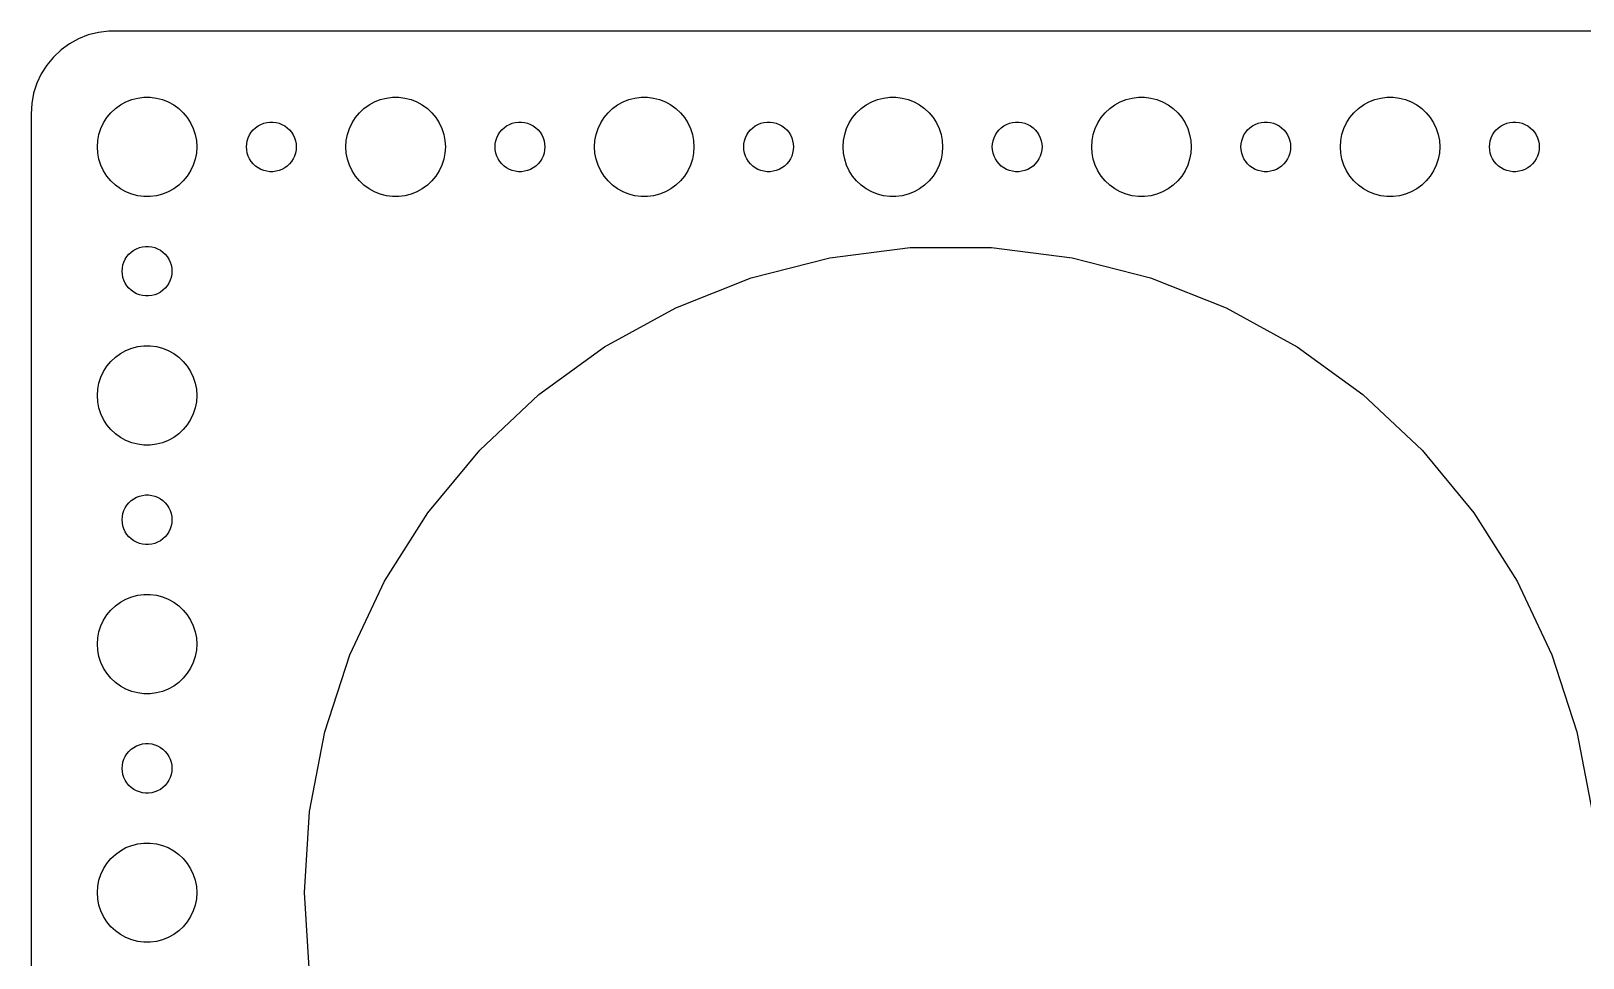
# Model space of a CAD drawing. Header units: metres. Extents: x -97 to 97, y -52 to 52.
# Drawn here: x -97 to -3.4, y -3.9 to 52 of the extents above; entities that cross this region are included whole.
import ezdxf

# ---------------------------------------------------------------- set-up
doc = ezdxf.new("R2010")
doc.units = ezdxf.units.M

msp = doc.modelspace()

# ---------------------------------------------------------------- linework, layer by layer
for p, q in [((-94.1289, 51.5241), (-94.6791, 51.2216)), ((-93.5451, 51.7553), (-94.1289, 51.5241)), ((-92.9369, 51.9114), (-93.5451, 51.7553)), ((-92.3139, 51.9901), (-92.9369, 51.9114)), ((92.3139, 51.9901), (-92.3139, 51.9901)), ((-95.1871, 50.8526), (-95.6448, 50.4227)), ((-94.6791, 51.2216), (-95.1871, 50.8526)), ((-96.0451, 49.9389), (-96.3815, 49.4088)), ((-95.6448, 50.4227), (-96.0451, 49.9389)), ((-96.6489, 48.8406), (-96.8429, 48.2434)), ((-96.3815, 49.4088), (-96.6489, 48.8406)), ((-96.8429, 48.2434), (-96.9606, 47.6267)), ((-91.2773, 47.7145), (-90.927, 47.8532)), ((-90.927, 47.8532), (-90.5621, 47.9469)), ((-90.5621, 47.9469), (-90.1884, 47.9941)), ((-90.1884, 47.9941), (-89.8116, 47.9941)), ((-89.8116, 47.9941), (-89.4379, 47.9469)), ((-89.4379, 47.9469), (-89.073, 47.8532)), ((-89.073, 47.8532), (-88.7227, 47.7145)), ((-76.2773, 47.7145), (-75.927, 47.8532)), ((-75.927, 47.8532), (-75.5621, 47.9469)), ((-75.5621, 47.9469), (-75.1884, 47.9941)), ((-75.1884, 47.9941), (-74.8116, 47.9941)), ((-74.8116, 47.9941), (-74.4379, 47.9469)), ((-74.4379, 47.9469), (-74.073, 47.8532)), ((-74.073, 47.8532), (-73.7227, 47.7145)), ((-61.2773, 47.7145), (-60.927, 47.8532)), ((-60.927, 47.8532), (-60.5621, 47.9469)), ((-60.5621, 47.9469), (-60.1884, 47.9941)), ((-60.1884, 47.9941), (-59.8116, 47.9941)), ((-59.8116, 47.9941), (-59.4379, 47.9469)), ((-59.4379, 47.9469), (-59.0729, 47.8532)), ((-59.0729, 47.8532), (-58.7227, 47.7145)), ((-46.2773, 47.7145), (-45.927, 47.8532)), ((-45.927, 47.8532), (-45.5621, 47.9469)), ((-45.5621, 47.9469), (-45.1884, 47.9941)), ((-45.1884, 47.9941), (-44.8116, 47.9941)), ((-44.8116, 47.9941), (-44.4379, 47.9469)), ((-44.4379, 47.9469), (-44.0729, 47.8532)), ((-44.0729, 47.8532), (-43.7227, 47.7145)), ((-31.2773, 47.7145), (-30.927, 47.8532)), ((-30.927, 47.8532), (-30.5621, 47.9469)), ((-30.5621, 47.9469), (-30.1884, 47.9941)), ((-30.1884, 47.9941), (-29.8116, 47.9941)), ((-29.8116, 47.9941), (-29.4379, 47.9469)), ((-29.4379, 47.9469), (-29.0729, 47.8532)), ((-29.0729, 47.8532), (-28.7227, 47.7145)), ((-16.2773, 47.7145), (-15.927, 47.8532)), ((-15.927, 47.8532), (-15.5621, 47.9469)), ((-15.5621, 47.9469), (-15.1884, 47.9941)), ((-15.1884, 47.9941), (-14.8116, 47.9941)), ((-14.8116, 47.9941), (-14.4379, 47.9469)), ((-14.4379, 47.9469), (-14.0729, 47.8532)), ((-14.0729, 47.8532), (-13.7227, 47.7145)), ((-96.9606, 47.6267), (-97, 47)), ((-97, 47), (-97, -47)), ((-92.427, 46.7634), (-92.1869, 47.0536)), ((-92.1869, 47.0536), (-91.9123, 47.3115)), ((-91.9123, 47.3115), (-91.6075, 47.533)), ((-91.6075, 47.533), (-91.2773, 47.7145)), ((-88.7227, 47.7145), (-88.3925, 47.533)), ((-88.3925, 47.533), (-88.0877, 47.3115)), ((-88.0877, 47.3115), (-87.8131, 47.0536)), ((-87.8131, 47.0536), (-87.573, 46.7634)), ((-77.427, 46.7634), (-77.1869, 47.0536)), ((-77.1869, 47.0536), (-76.9123, 47.3115)), ((-76.9123, 47.3115), (-76.6075, 47.533)), ((-76.6075, 47.533), (-76.2773, 47.7145)), ((-73.7227, 47.7145), (-73.3925, 47.533)), ((-73.3925, 47.533), (-73.0877, 47.3115)), ((-73.0877, 47.3115), (-72.8131, 47.0536)), ((-72.8131, 47.0536), (-72.573, 46.7634)), ((-62.427, 46.7634), (-62.1869, 47.0536)), ((-62.1869, 47.0536), (-61.9123, 47.3115)), ((-61.9123, 47.3115), (-61.6075, 47.533)), ((-61.6075, 47.533), (-61.2773, 47.7145)), ((-58.7227, 47.7145), (-58.3925, 47.533)), ((-58.3925, 47.533), (-58.0877, 47.3115)), ((-58.0877, 47.3115), (-57.8131, 47.0536)), ((-57.8131, 47.0536), (-57.5729, 46.7634)), ((-47.427, 46.7634), (-47.1869, 47.0536)), ((-47.1869, 47.0536), (-46.9123, 47.3115)), ((-46.9123, 47.3115), (-46.6075, 47.533)), ((-46.6075, 47.533), (-46.2773, 47.7145)), ((-43.7227, 47.7145), (-43.3925, 47.533)), ((-43.3925, 47.533), (-43.0877, 47.3115)), ((-43.0877, 47.3115), (-42.8131, 47.0536)), ((-42.8131, 47.0536), (-42.5729, 46.7634)), ((-32.427, 46.7634), (-32.1869, 47.0536)), ((-32.1869, 47.0536), (-31.9123, 47.3115)), ((-31.9123, 47.3115), (-31.6075, 47.533)), ((-31.6075, 47.533), (-31.2773, 47.7145)), ((-28.7227, 47.7145), (-28.3925, 47.533)), ((-28.3925, 47.533), (-28.0877, 47.3115)), ((-28.0877, 47.3115), (-27.8131, 47.0536)), ((-27.8131, 47.0536), (-27.5729, 46.7634)), ((-17.427, 46.7634), (-17.1869, 47.0536)), ((-17.1869, 47.0536), (-16.9123, 47.3115)), ((-16.9123, 47.3115), (-16.6075, 47.533)), ((-16.6075, 47.533), (-16.2773, 47.7145)), ((-13.7227, 47.7145), (-13.3925, 47.533)), ((-13.3925, 47.533), (-13.0877, 47.3115)), ((-13.0877, 47.3115), (-12.8131, 47.0536)), ((-12.8131, 47.0536), (-12.5729, 46.7634)), ((-92.9057, 45.7461), (-92.7893, 46.1044)), ((-92.7893, 46.1044), (-92.6289, 46.4453)), ((-92.6289, 46.4453), (-92.427, 46.7634)), ((-87.573, 46.7634), (-87.3711, 46.4453)), ((-87.3711, 46.4453), (-87.2107, 46.1044)), ((-87.2107, 46.1044), (-87.0943, 45.7461)), ((-83.7135, 45.8817), (-83.5934, 46.0268)), ((-83.5934, 46.0268), (-83.4561, 46.1558)), ((-83.4561, 46.1558), (-83.3037, 46.2665)), ((-83.3037, 46.2665), (-83.1387, 46.3572)), ((-83.1387, 46.3572), (-82.9635, 46.4266)), ((-82.9635, 46.4266), (-82.7811, 46.4734)), ((-82.7811, 46.4734), (-82.5942, 46.497)), ((-82.5942, 46.497), (-82.4058, 46.497)), ((-82.4058, 46.497), (-82.2189, 46.4734)), ((-82.2189, 46.4734), (-82.0365, 46.4266)), ((-82.0365, 46.4266), (-81.8613, 46.3572)), ((-81.8613, 46.3572), (-81.6963, 46.2665)), ((-81.6963, 46.2665), (-81.5439, 46.1558)), ((-81.5439, 46.1558), (-81.4065, 46.0268)), ((-81.4065, 46.0268), (-81.2865, 45.8817)), ((-77.9057, 45.7461), (-77.7893, 46.1044)), ((-77.7893, 46.1044), (-77.6289, 46.4453)), ((-77.6289, 46.4453), (-77.427, 46.7634)), ((-72.573, 46.7634), (-72.3711, 46.4453)), ((-72.3711, 46.4453), (-72.2107, 46.1044)), ((-72.2107, 46.1044), (-72.0943, 45.7461)), ((-68.7135, 45.8817), (-68.5934, 46.0268)), ((-68.5934, 46.0268), (-68.4561, 46.1558)), ((-68.4561, 46.1558), (-68.3037, 46.2665)), ((-68.3037, 46.2665), (-68.1387, 46.3572)), ((-68.1387, 46.3572), (-67.9635, 46.4266)), ((-67.9635, 46.4266), (-67.7811, 46.4734)), ((-67.7811, 46.4734), (-67.5942, 46.497)), ((-67.5942, 46.497), (-67.4058, 46.497)), ((-67.4058, 46.497), (-67.2189, 46.4734)), ((-67.2189, 46.4734), (-67.0365, 46.4266)), ((-67.0365, 46.4266), (-66.8613, 46.3572)), ((-66.8613, 46.3572), (-66.6963, 46.2665)), ((-66.6963, 46.2665), (-66.5439, 46.1558)), ((-66.5439, 46.1558), (-66.4065, 46.0268)), ((-66.4065, 46.0268), (-66.2865, 45.8817)), ((-62.9057, 45.7461), (-62.7893, 46.1044)), ((-62.7893, 46.1044), (-62.6289, 46.4453)), ((-62.6289, 46.4453), (-62.427, 46.7634)), ((-57.5729, 46.7634), (-57.3711, 46.4453)), ((-57.3711, 46.4453), (-57.2107, 46.1044)), ((-57.2107, 46.1044), (-57.0942, 45.7461)), ((-53.7135, 45.8817), (-53.5934, 46.0268)), ((-53.5934, 46.0268), (-53.4561, 46.1558)), ((-53.4561, 46.1558), (-53.3037, 46.2665)), ((-53.3037, 46.2665), (-53.1387, 46.3572)), ((-53.1387, 46.3572), (-52.9635, 46.4266)), ((-52.9635, 46.4266), (-52.7811, 46.4734)), ((-52.7811, 46.4734), (-52.5942, 46.497)), ((-52.5942, 46.497), (-52.4058, 46.497)), ((-52.4058, 46.497), (-52.2189, 46.4734)), ((-52.2189, 46.4734), (-52.0365, 46.4266)), ((-52.0365, 46.4266), (-51.8613, 46.3572)), ((-51.8613, 46.3572), (-51.6963, 46.2665)), ((-51.6963, 46.2665), (-51.5439, 46.1558)), ((-51.5439, 46.1558), (-51.4065, 46.0268)), ((-51.4065, 46.0268), (-51.2865, 45.8817)), ((-47.9057, 45.7461), (-47.7893, 46.1044)), ((-47.7893, 46.1044), (-47.6289, 46.4453)), ((-47.6289, 46.4453), (-47.427, 46.7634)), ((-42.5729, 46.7634), (-42.3711, 46.4453)), ((-42.3711, 46.4453), (-42.2107, 46.1044)), ((-42.2107, 46.1044), (-42.0942, 45.7461)), ((-38.7135, 45.8817), (-38.5934, 46.0268)), ((-38.5934, 46.0268), (-38.4561, 46.1558)), ((-38.4561, 46.1558), (-38.3037, 46.2665)), ((-38.3037, 46.2665), (-38.1387, 46.3572)), ((-38.1387, 46.3572), (-37.9635, 46.4266)), ((-37.9635, 46.4266), (-37.7811, 46.4734)), ((-37.7811, 46.4734), (-37.5942, 46.497)), ((-37.5942, 46.497), (-37.4058, 46.497)), ((-37.4058, 46.497), (-37.2189, 46.4734)), ((-37.2189, 46.4734), (-37.0365, 46.4266)), ((-37.0365, 46.4266), (-36.8613, 46.3572)), ((-36.8613, 46.3572), (-36.6963, 46.2665)), ((-36.6963, 46.2665), (-36.5439, 46.1558)), ((-36.5439, 46.1558), (-36.4065, 46.0268)), ((-36.4065, 46.0268), (-36.2865, 45.8817)), ((-32.9057, 45.7461), (-32.7893, 46.1044)), ((-32.7893, 46.1044), (-32.6289, 46.4453)), ((-32.6289, 46.4453), (-32.427, 46.7634)), ((-27.5729, 46.7634), (-27.3711, 46.4453)), ((-27.3711, 46.4453), (-27.2107, 46.1044)), ((-27.2107, 46.1044), (-27.0942, 45.7461)), ((-23.7135, 45.8817), (-23.5934, 46.0268)), ((-23.5934, 46.0268), (-23.4561, 46.1558)), ((-23.4561, 46.1558), (-23.3037, 46.2665)), ((-23.3037, 46.2665), (-23.1387, 46.3572)), ((-23.1387, 46.3572), (-22.9635, 46.4266)), ((-22.9635, 46.4266), (-22.7811, 46.4734)), ((-22.7811, 46.4734), (-22.5942, 46.497)), ((-22.5942, 46.497), (-22.4058, 46.497)), ((-22.4058, 46.497), (-22.2189, 46.4734)), ((-22.2189, 46.4734), (-22.0365, 46.4266)), ((-22.0365, 46.4266), (-21.8613, 46.3572)), ((-21.8613, 46.3572), (-21.6963, 46.2665)), ((-21.6963, 46.2665), (-21.5439, 46.1558)), ((-21.5439, 46.1558), (-21.4065, 46.0268)), ((-21.4065, 46.0268), (-21.2865, 45.8817)), ((-17.9057, 45.7461), (-17.7893, 46.1044)), ((-17.7893, 46.1044), (-17.6289, 46.4453)), ((-17.6289, 46.4453), (-17.427, 46.7634)), ((-12.5729, 46.7634), (-12.3711, 46.4453)), ((-12.3711, 46.4453), (-12.2107, 46.1044)), ((-12.2107, 46.1044), (-12.0942, 45.7461)), ((-8.71352, 45.8817), (-8.59344, 46.0268)), ((-8.59344, 46.0268), (-8.45613, 46.1558)), ((-8.45613, 46.1558), (-8.30373, 46.2665)), ((-8.30373, 46.2665), (-8.13866, 46.3572)), ((-8.13866, 46.3572), (-7.96352, 46.4266)), ((-7.96352, 46.4266), (-7.78107, 46.4734)), ((-7.78107, 46.4734), (-7.59418, 46.497)), ((-7.59418, 46.497), (-7.40581, 46.497)), ((-7.40581, 46.497), (-7.21892, 46.4734)), ((-7.21892, 46.4734), (-7.03647, 46.4266)), ((-7.03647, 46.4266), (-6.86133, 46.3572)), ((-6.86133, 46.3572), (-6.69626, 46.2665)), ((-6.69626, 46.2665), (-6.54385, 46.1558)), ((-6.54385, 46.1558), (-6.40654, 46.0268)), ((-6.40654, 46.0268), (-6.28647, 45.8817)), ((-93, 45), (-92.9763, 45.376)), ((-92.9763, 44.624), (-93, 45)), ((-92.9763, 45.376), (-92.9057, 45.7461)), ((-87.0943, 45.7461), (-87.0237, 45.376)), ((-87.0237, 45.376), (-87, 45)), ((-87, 45), (-87.0237, 44.624)), ((-84, 45), (-83.9882, 45.188)), ((-83.9882, 44.812), (-84, 45)), ((-83.9882, 45.188), (-83.9529, 45.373)), ((-83.9529, 45.373), (-83.8947, 45.5522)), ((-83.8947, 45.5522), (-83.8145, 45.7226)), ((-83.8145, 45.7226), (-83.7135, 45.8817)), ((-81.2865, 45.8817), (-81.1855, 45.7226)), ((-81.1855, 45.7226), (-81.1053, 45.5522)), ((-81.1053, 45.5522), (-81.0471, 45.373)), ((-81.0471, 45.373), (-81.0118, 45.188)), ((-81.0118, 45.188), (-81, 45)), ((-81, 45), (-81.0118, 44.812)), ((-78, 45), (-77.9763, 45.376)), ((-77.9763, 44.624), (-78, 45)), ((-77.9763, 45.376), (-77.9057, 45.7461)), ((-72.0943, 45.7461), (-72.0237, 45.376)), ((-72.0237, 45.376), (-72, 45)), ((-72, 45), (-72.0237, 44.624)), ((-69, 45), (-68.9882, 45.188)), ((-68.9882, 44.812), (-69, 45)), ((-68.9882, 45.188), (-68.9529, 45.373)), ((-68.9529, 45.373), (-68.8947, 45.5522)), ((-68.8947, 45.5522), (-68.8145, 45.7226)), ((-68.8145, 45.7226), (-68.7135, 45.8817)), ((-66.2865, 45.8817), (-66.1855, 45.7226)), ((-66.1855, 45.7226), (-66.1053, 45.5522)), ((-66.1053, 45.5522), (-66.0471, 45.373)), ((-66.0471, 45.373), (-66.0118, 45.188)), ((-66.0118, 45.188), (-66, 45)), ((-66, 45), (-66.0118, 44.812)), ((-63, 45), (-62.9763, 45.376)), ((-62.9763, 44.624), (-63, 45)), ((-62.9763, 45.376), (-62.9057, 45.7461)), ((-57.0942, 45.7461), (-57.0237, 45.376)), ((-57.0237, 45.376), (-57, 45)), ((-57, 45), (-57.0237, 44.624)), ((-54, 45), (-53.9882, 45.188)), ((-53.9882, 44.812), (-54, 45)), ((-53.9882, 45.188), (-53.9529, 45.373)), ((-53.9529, 45.373), (-53.8947, 45.5522)), ((-53.8947, 45.5522), (-53.8145, 45.7226)), ((-53.8145, 45.7226), (-53.7135, 45.8817)), ((-51.2865, 45.8817), (-51.1855, 45.7226)), ((-51.1855, 45.7226), (-51.1053, 45.5522)), ((-51.1053, 45.5522), (-51.0471, 45.373)), ((-51.0471, 45.373), (-51.0118, 45.188)), ((-51.0118, 45.188), (-51, 45)), ((-51, 45), (-51.0118, 44.812)), ((-48, 45), (-47.9763, 45.376)), ((-47.9763, 44.624), (-48, 45)), ((-47.9763, 45.376), (-47.9057, 45.7461)), ((-42.0942, 45.7461), (-42.0237, 45.376)), ((-42.0237, 45.376), (-42, 45)), ((-42, 45), (-42.0237, 44.624)), ((-39, 45), (-38.9882, 45.188)), ((-38.9882, 44.812), (-39, 45)), ((-38.9882, 45.188), (-38.9529, 45.373)), ((-38.9529, 45.373), (-38.8947, 45.5522)), ((-38.8947, 45.5522), (-38.8145, 45.7226)), ((-38.8145, 45.7226), (-38.7135, 45.8817)), ((-36.2865, 45.8817), (-36.1855, 45.7226)), ((-36.1855, 45.7226), (-36.1053, 45.5522)), ((-36.1053, 45.5522), (-36.0471, 45.373)), ((-36.0471, 45.373), (-36.0118, 45.188)), ((-36.0118, 45.188), (-36, 45)), ((-36, 45), (-36.0118, 44.812)), ((-33, 45), (-32.9763, 45.376)), ((-32.9763, 44.624), (-33, 45)), ((-32.9763, 45.376), (-32.9057, 45.7461)), ((-27.0942, 45.7461), (-27.0237, 45.376)), ((-27.0237, 45.376), (-27, 45)), ((-27, 45), (-27.0237, 44.624)), ((-24, 45), (-23.9882, 45.188)), ((-23.9882, 44.812), (-24, 45)), ((-23.9882, 45.188), (-23.9529, 45.373)), ((-23.9529, 45.373), (-23.8947, 45.5522)), ((-23.8947, 45.5522), (-23.8145, 45.7226)), ((-23.8145, 45.7226), (-23.7135, 45.8817)), ((-21.2865, 45.8817), (-21.1855, 45.7226)), ((-21.1855, 45.7226), (-21.1053, 45.5522)), ((-21.1053, 45.5522), (-21.0471, 45.373)), ((-21.0471, 45.373), (-21.0118, 45.188)), ((-21.0118, 45.188), (-21, 45)), ((-21, 45), (-21.0118, 44.812)), ((-18, 45), (-17.9763, 45.376)), ((-17.9763, 44.624), (-18, 45)), ((-17.9763, 45.376), (-17.9057, 45.7461)), ((-12.0942, 45.7461), (-12.0237, 45.376)), ((-12.0237, 45.376), (-12, 45)), ((-12, 45), (-12.0237, 44.624)), ((-9, 45), (-8.98816, 45.188)), ((-8.98816, 44.812), (-9, 45)), ((-8.98816, 45.188), (-8.95287, 45.373)), ((-8.95287, 45.373), (-8.89465, 45.5522)), ((-8.89465, 45.5522), (-8.81445, 45.7226)), ((-8.81445, 45.7226), (-8.71352, 45.8817)), ((-6.28647, 45.8817), (-6.18553, 45.7226)), ((-6.18553, 45.7226), (-6.10533, 45.5522)), ((-6.10533, 45.5522), (-6.04712, 45.373)), ((-6.04712, 45.373), (-6.01183, 45.188)), ((-6.01183, 45.188), (-6, 45)), ((-6, 45), (-6.01183, 44.812)), ((-92.9057, 44.2539), (-92.9763, 44.624)), ((-92.7893, 43.8956), (-92.9057, 44.2539)), ((-87.0943, 44.2539), (-87.2107, 43.8956)), ((-87.0237, 44.624), (-87.0943, 44.2539)), ((-83.9529, 44.627), (-83.9882, 44.812)), ((-83.8947, 44.4478), (-83.9529, 44.627)), ((-83.8145, 44.2774), (-83.8947, 44.4478)), ((-83.7135, 44.1183), (-83.8145, 44.2774)), ((-83.5934, 43.9732), (-83.7135, 44.1183)), ((-81.2865, 44.1183), (-81.4065, 43.9732)), ((-81.1855, 44.2774), (-81.2865, 44.1183)), ((-81.1053, 44.4478), (-81.1855, 44.2774)), ((-81.0471, 44.627), (-81.1053, 44.4478)), ((-81.0118, 44.812), (-81.0471, 44.627)), ((-77.9057, 44.2539), (-77.9763, 44.624)), ((-77.7893, 43.8956), (-77.9057, 44.2539)), ((-72.0943, 44.2539), (-72.2107, 43.8956)), ((-72.0237, 44.624), (-72.0943, 44.2539)), ((-68.9529, 44.627), (-68.9882, 44.812)), ((-68.8947, 44.4478), (-68.9529, 44.627)), ((-68.8145, 44.2774), (-68.8947, 44.4478)), ((-68.7135, 44.1183), (-68.8145, 44.2774)), ((-68.5934, 43.9732), (-68.7135, 44.1183)), ((-66.2865, 44.1183), (-66.4065, 43.9732)), ((-66.1855, 44.2774), (-66.2865, 44.1183)), ((-66.1053, 44.4478), (-66.1855, 44.2774)), ((-66.0471, 44.627), (-66.1053, 44.4478)), ((-66.0118, 44.812), (-66.0471, 44.627)), ((-62.9057, 44.2539), (-62.9763, 44.624)), ((-62.7893, 43.8956), (-62.9057, 44.2539)), ((-57.0942, 44.2539), (-57.2107, 43.8956)), ((-57.0237, 44.624), (-57.0942, 44.2539)), ((-53.9529, 44.627), (-53.9882, 44.812)), ((-53.8947, 44.4478), (-53.9529, 44.627)), ((-53.8145, 44.2774), (-53.8947, 44.4478)), ((-53.7135, 44.1183), (-53.8145, 44.2774)), ((-53.5934, 43.9732), (-53.7135, 44.1183)), ((-51.2865, 44.1183), (-51.4065, 43.9732)), ((-51.1855, 44.2774), (-51.2865, 44.1183)), ((-51.1053, 44.4478), (-51.1855, 44.2774)), ((-51.0471, 44.627), (-51.1053, 44.4478)), ((-51.0118, 44.812), (-51.0471, 44.627)), ((-47.9057, 44.2539), (-47.9763, 44.624)), ((-47.7893, 43.8956), (-47.9057, 44.2539)), ((-42.0942, 44.2539), (-42.2107, 43.8956)), ((-42.0237, 44.624), (-42.0942, 44.2539)), ((-38.9529, 44.627), (-38.9882, 44.812)), ((-38.8947, 44.4478), (-38.9529, 44.627)), ((-38.8145, 44.2774), (-38.8947, 44.4478)), ((-38.7135, 44.1183), (-38.8145, 44.2774)), ((-38.5934, 43.9732), (-38.7135, 44.1183)), ((-36.2865, 44.1183), (-36.4065, 43.9732)), ((-36.1855, 44.2774), (-36.2865, 44.1183)), ((-36.1053, 44.4478), (-36.1855, 44.2774)), ((-36.0471, 44.627), (-36.1053, 44.4478)), ((-36.0118, 44.812), (-36.0471, 44.627)), ((-32.9057, 44.2539), (-32.9763, 44.624)), ((-32.7893, 43.8956), (-32.9057, 44.2539)), ((-27.0942, 44.2539), (-27.2107, 43.8956)), ((-27.0237, 44.624), (-27.0942, 44.2539)), ((-23.9529, 44.627), (-23.9882, 44.812)), ((-23.8947, 44.4478), (-23.9529, 44.627)), ((-23.8145, 44.2774), (-23.8947, 44.4478)), ((-23.7135, 44.1183), (-23.8145, 44.2774)), ((-23.5934, 43.9732), (-23.7135, 44.1183)), ((-21.2865, 44.1183), (-21.4065, 43.9732)), ((-21.1855, 44.2774), (-21.2865, 44.1183)), ((-21.1053, 44.4478), (-21.1855, 44.2774)), ((-21.0471, 44.627), (-21.1053, 44.4478)), ((-21.0118, 44.812), (-21.0471, 44.627)), ((-17.9057, 44.2539), (-17.9763, 44.624)), ((-17.7893, 43.8956), (-17.9057, 44.2539)), ((-12.0942, 44.2539), (-12.2107, 43.8956)), ((-12.0237, 44.624), (-12.0942, 44.2539)), ((-8.95287, 44.627), (-8.98816, 44.812)), ((-8.89465, 44.4478), (-8.95287, 44.627)), ((-8.81445, 44.2774), (-8.89465, 44.4478)), ((-8.71352, 44.1183), (-8.81445, 44.2774)), ((-8.59344, 43.9732), (-8.71352, 44.1183)), ((-6.28647, 44.1183), (-6.40654, 43.9732)), ((-6.18553, 44.2774), (-6.28647, 44.1183)), ((-6.10533, 44.4478), (-6.18553, 44.2774)), ((-6.04712, 44.627), (-6.10533, 44.4478)), ((-6.01183, 44.812), (-6.04712, 44.627)), ((-92.6289, 43.5547), (-92.7893, 43.8956)), ((-92.427, 43.2366), (-92.6289, 43.5547)), ((-92.1869, 42.9464), (-92.427, 43.2366)), ((-87.573, 43.2366), (-87.8131, 42.9464)), ((-87.3711, 43.5547), (-87.573, 43.2366)), ((-87.2107, 43.8956), (-87.3711, 43.5547)), ((-83.4561, 43.8442), (-83.5934, 43.9732)), ((-83.3037, 43.7335), (-83.4561, 43.8442)), ((-83.1387, 43.6428), (-83.3037, 43.7335)), ((-82.9635, 43.5734), (-83.1387, 43.6428)), ((-82.7811, 43.5266), (-82.9635, 43.5734)), ((-82.5942, 43.503), (-82.7811, 43.5266)), ((-82.4058, 43.503), (-82.5942, 43.503)), ((-82.2189, 43.5266), (-82.4058, 43.503)), ((-82.0365, 43.5734), (-82.2189, 43.5266)), ((-81.8613, 43.6428), (-82.0365, 43.5734)), ((-81.6963, 43.7335), (-81.8613, 43.6428)), ((-81.5439, 43.8442), (-81.6963, 43.7335)), ((-81.4065, 43.9732), (-81.5439, 43.8442)), ((-77.6289, 43.5547), (-77.7893, 43.8956)), ((-77.427, 43.2366), (-77.6289, 43.5547)), ((-77.1869, 42.9464), (-77.427, 43.2366)), ((-72.573, 43.2366), (-72.8131, 42.9464)), ((-72.3711, 43.5547), (-72.573, 43.2366)), ((-72.2107, 43.8956), (-72.3711, 43.5547)), ((-68.4561, 43.8442), (-68.5934, 43.9732)), ((-68.3037, 43.7335), (-68.4561, 43.8442)), ((-68.1387, 43.6428), (-68.3037, 43.7335)), ((-67.9635, 43.5734), (-68.1387, 43.6428)), ((-67.7811, 43.5266), (-67.9635, 43.5734)), ((-67.5942, 43.503), (-67.7811, 43.5266)), ((-67.4058, 43.503), (-67.5942, 43.503)), ((-67.2189, 43.5266), (-67.4058, 43.503)), ((-67.0365, 43.5734), (-67.2189, 43.5266)), ((-66.8613, 43.6428), (-67.0365, 43.5734)), ((-66.6963, 43.7335), (-66.8613, 43.6428)), ((-66.5439, 43.8442), (-66.6963, 43.7335)), ((-66.4065, 43.9732), (-66.5439, 43.8442)), ((-62.6289, 43.5547), (-62.7893, 43.8956)), ((-62.427, 43.2366), (-62.6289, 43.5547)), ((-62.1869, 42.9464), (-62.427, 43.2366)), ((-57.5729, 43.2366), (-57.8131, 42.9464)), ((-57.3711, 43.5547), (-57.5729, 43.2366)), ((-57.2107, 43.8956), (-57.3711, 43.5547)), ((-53.4561, 43.8442), (-53.5934, 43.9732)), ((-53.3037, 43.7335), (-53.4561, 43.8442)), ((-53.1387, 43.6428), (-53.3037, 43.7335)), ((-52.9635, 43.5734), (-53.1387, 43.6428)), ((-52.7811, 43.5266), (-52.9635, 43.5734)), ((-52.5942, 43.503), (-52.7811, 43.5266)), ((-52.4058, 43.503), (-52.5942, 43.503)), ((-52.2189, 43.5266), (-52.4058, 43.503)), ((-52.0365, 43.5734), (-52.2189, 43.5266)), ((-51.8613, 43.6428), (-52.0365, 43.5734)), ((-51.6963, 43.7335), (-51.8613, 43.6428)), ((-51.5439, 43.8442), (-51.6963, 43.7335)), ((-51.4065, 43.9732), (-51.5439, 43.8442)), ((-47.6289, 43.5547), (-47.7893, 43.8956)), ((-47.427, 43.2366), (-47.6289, 43.5547)), ((-47.1869, 42.9464), (-47.427, 43.2366)), ((-42.5729, 43.2366), (-42.8131, 42.9464)), ((-42.3711, 43.5547), (-42.5729, 43.2366)), ((-42.2107, 43.8956), (-42.3711, 43.5547)), ((-38.4561, 43.8442), (-38.5934, 43.9732)), ((-38.3037, 43.7335), (-38.4561, 43.8442)), ((-38.1387, 43.6428), (-38.3037, 43.7335)), ((-37.9635, 43.5734), (-38.1387, 43.6428)), ((-37.7811, 43.5266), (-37.9635, 43.5734)), ((-37.5942, 43.503), (-37.7811, 43.5266)), ((-37.4058, 43.503), (-37.5942, 43.503)), ((-37.2189, 43.5266), (-37.4058, 43.503)), ((-37.0365, 43.5734), (-37.2189, 43.5266)), ((-36.8613, 43.6428), (-37.0365, 43.5734)), ((-36.6963, 43.7335), (-36.8613, 43.6428)), ((-36.5439, 43.8442), (-36.6963, 43.7335)), ((-36.4065, 43.9732), (-36.5439, 43.8442)), ((-32.6289, 43.5547), (-32.7893, 43.8956)), ((-32.427, 43.2366), (-32.6289, 43.5547)), ((-32.1869, 42.9464), (-32.427, 43.2366)), ((-27.5729, 43.2366), (-27.8131, 42.9464)), ((-27.3711, 43.5547), (-27.5729, 43.2366)), ((-27.2107, 43.8956), (-27.3711, 43.5547)), ((-23.4561, 43.8442), (-23.5934, 43.9732)), ((-23.3037, 43.7335), (-23.4561, 43.8442)), ((-23.1387, 43.6428), (-23.3037, 43.7335)), ((-22.9635, 43.5734), (-23.1387, 43.6428)), ((-22.7811, 43.5266), (-22.9635, 43.5734)), ((-22.5942, 43.503), (-22.7811, 43.5266)), ((-22.4058, 43.503), (-22.5942, 43.503)), ((-22.2189, 43.5266), (-22.4058, 43.503)), ((-22.0365, 43.5734), (-22.2189, 43.5266)), ((-21.8613, 43.6428), (-22.0365, 43.5734)), ((-21.6963, 43.7335), (-21.8613, 43.6428)), ((-21.5439, 43.8442), (-21.6963, 43.7335)), ((-21.4065, 43.9732), (-21.5439, 43.8442)), ((-17.6289, 43.5547), (-17.7893, 43.8956)), ((-17.427, 43.2366), (-17.6289, 43.5547)), ((-17.1869, 42.9464), (-17.427, 43.2366)), ((-12.5729, 43.2366), (-12.8131, 42.9464)), ((-12.3711, 43.5547), (-12.5729, 43.2366)), ((-12.2107, 43.8956), (-12.3711, 43.5547)), ((-8.45613, 43.8442), (-8.59344, 43.9732)), ((-8.30373, 43.7335), (-8.45613, 43.8442)), ((-8.13866, 43.6428), (-8.30373, 43.7335)), ((-7.96352, 43.5734), (-8.13866, 43.6428)), ((-7.78107, 43.5266), (-7.96352, 43.5734)), ((-7.59418, 43.503), (-7.78107, 43.5266)), ((-7.40581, 43.503), (-7.59418, 43.503)), ((-7.21892, 43.5266), (-7.40581, 43.503)), ((-7.03647, 43.5734), (-7.21892, 43.5266)), ((-6.86133, 43.6428), (-7.03647, 43.5734)), ((-6.69626, 43.7335), (-6.86133, 43.6428)), ((-6.54385, 43.8442), (-6.69626, 43.7335)), ((-6.40654, 43.9732), (-6.54385, 43.8442)), ((-91.9123, 42.6885), (-92.1869, 42.9464)), ((-91.6075, 42.467), (-91.9123, 42.6885)), ((-91.2773, 42.2855), (-91.6075, 42.467)), ((-90.927, 42.1468), (-91.2773, 42.2855)), ((-90.5621, 42.0531), (-90.927, 42.1468)), ((-89.073, 42.1468), (-89.4379, 42.0531)), ((-88.7227, 42.2855), (-89.073, 42.1468)), ((-88.3925, 42.467), (-88.7227, 42.2855)), ((-88.0877, 42.6885), (-88.3925, 42.467)), ((-87.8131, 42.9464), (-88.0877, 42.6885)), ((-76.9123, 42.6885), (-77.1869, 42.9464)), ((-76.6075, 42.467), (-76.9123, 42.6885)), ((-76.2773, 42.2855), (-76.6075, 42.467)), ((-75.927, 42.1468), (-76.2773, 42.2855)), ((-75.5621, 42.0531), (-75.927, 42.1468)), ((-74.073, 42.1468), (-74.4379, 42.0531)), ((-73.7227, 42.2855), (-74.073, 42.1468)), ((-73.3925, 42.467), (-73.7227, 42.2855)), ((-73.0877, 42.6885), (-73.3925, 42.467)), ((-72.8131, 42.9464), (-73.0877, 42.6885)), ((-61.9123, 42.6885), (-62.1869, 42.9464)), ((-61.6075, 42.467), (-61.9123, 42.6885)), ((-61.2773, 42.2855), (-61.6075, 42.467)), ((-60.927, 42.1468), (-61.2773, 42.2855)), ((-60.5621, 42.0531), (-60.927, 42.1468)), ((-59.0729, 42.1468), (-59.4379, 42.0531)), ((-58.7227, 42.2855), (-59.0729, 42.1468)), ((-58.3925, 42.467), (-58.7227, 42.2855)), ((-58.0877, 42.6885), (-58.3925, 42.467)), ((-57.8131, 42.9464), (-58.0877, 42.6885)), ((-46.9123, 42.6885), (-47.1869, 42.9464)), ((-46.6075, 42.467), (-46.9123, 42.6885)), ((-46.2773, 42.2855), (-46.6075, 42.467)), ((-45.927, 42.1468), (-46.2773, 42.2855)), ((-45.5621, 42.0531), (-45.927, 42.1468)), ((-44.0729, 42.1468), (-44.4379, 42.0531)), ((-43.7227, 42.2855), (-44.0729, 42.1468)), ((-43.3925, 42.467), (-43.7227, 42.2855)), ((-43.0877, 42.6885), (-43.3925, 42.467)), ((-42.8131, 42.9464), (-43.0877, 42.6885)), ((-31.9123, 42.6885), (-32.1869, 42.9464)), ((-31.6075, 42.467), (-31.9123, 42.6885)), ((-31.2773, 42.2855), (-31.6075, 42.467)), ((-30.927, 42.1468), (-31.2773, 42.2855)), ((-30.5621, 42.0531), (-30.927, 42.1468)), ((-29.0729, 42.1468), (-29.4379, 42.0531)), ((-28.7227, 42.2855), (-29.0729, 42.1468)), ((-28.3925, 42.467), (-28.7227, 42.2855)), ((-28.0877, 42.6885), (-28.3925, 42.467)), ((-27.8131, 42.9464), (-28.0877, 42.6885)), ((-16.9123, 42.6885), (-17.1869, 42.9464)), ((-16.6075, 42.467), (-16.9123, 42.6885)), ((-16.2773, 42.2855), (-16.6075, 42.467)), ((-15.927, 42.1468), (-16.2773, 42.2855)), ((-15.5621, 42.0531), (-15.927, 42.1468)), ((-14.0729, 42.1468), (-14.4379, 42.0531)), ((-13.7227, 42.2855), (-14.0729, 42.1468)), ((-13.3925, 42.467), (-13.7227, 42.2855)), ((-13.0877, 42.6885), (-13.3925, 42.467)), ((-12.8131, 42.9464), (-13.0877, 42.6885)), ((-90.1884, 42.0059), (-90.5621, 42.0531)), ((-89.8116, 42.0059), (-90.1884, 42.0059)), ((-89.4379, 42.0531), (-89.8116, 42.0059)), ((-75.1884, 42.0059), (-75.5621, 42.0531)), ((-74.8116, 42.0059), (-75.1884, 42.0059)), ((-74.4379, 42.0531), (-74.8116, 42.0059)), ((-60.1884, 42.0059), (-60.5621, 42.0531)), ((-59.8116, 42.0059), (-60.1884, 42.0059)), ((-59.4379, 42.0531), (-59.8116, 42.0059)), ((-45.1884, 42.0059), (-45.5621, 42.0531)), ((-44.8116, 42.0059), (-45.1884, 42.0059)), ((-44.4379, 42.0531), (-44.8116, 42.0059)), ((-30.1884, 42.0059), (-30.5621, 42.0531)), ((-29.8116, 42.0059), (-30.1884, 42.0059)), ((-29.4379, 42.0531), (-29.8116, 42.0059)), ((-15.1884, 42.0059), (-15.5621, 42.0531)), ((-14.8116, 42.0059), (-15.1884, 42.0059)), ((-14.4379, 42.0531), (-14.8116, 42.0059)), ((-91.2135, 38.3817), (-91.0934, 38.5268)), ((-91.0934, 38.5268), (-90.9561, 38.6558)), ((-90.9561, 38.6558), (-90.8037, 38.7665)), ((-90.8037, 38.7665), (-90.6387, 38.8572)), ((-90.6387, 38.8572), (-90.4635, 38.9266)), ((-90.4635, 38.9266), (-90.2811, 38.9734)), ((-90.2811, 38.9734), (-90.0942, 38.997)), ((-90.0942, 38.997), (-89.9058, 38.997)), ((-89.9058, 38.997), (-89.7189, 38.9734)), ((-89.7189, 38.9734), (-89.5365, 38.9266)), ((-89.5365, 38.9266), (-89.3613, 38.8572)), ((-89.3613, 38.8572), (-89.1963, 38.7665)), ((-89.1963, 38.7665), (-89.0439, 38.6558)), ((-89.0439, 38.6558), (-88.9065, 38.5268)), ((-88.9065, 38.5268), (-88.7865, 38.3817)), ((-48.8079, 38.3092), (-43.9488, 38.923)), ((-43.9488, 38.923), (-39.0512, 38.923)), ((-39.0512, 38.923), (-34.1921, 38.3092)), ((-91.5, 37.5), (-91.4882, 37.688)), ((-91.4882, 37.312), (-91.5, 37.5)), ((-91.4882, 37.688), (-91.4529, 37.873)), ((-91.4529, 37.873), (-91.3947, 38.0522)), ((-91.3947, 38.0522), (-91.3145, 38.2226)), ((-91.3145, 38.2226), (-91.2135, 38.3817)), ((-88.7865, 38.3817), (-88.6855, 38.2226)), ((-88.6855, 38.2226), (-88.6053, 38.0522)), ((-88.6053, 38.0522), (-88.5471, 37.873)), ((-88.5471, 37.873), (-88.5118, 37.688)), ((-88.5118, 37.688), (-88.5, 37.5)), ((-88.5, 37.5), (-88.5118, 37.312)), ((-53.5517, 37.0912), (-48.8079, 38.3092)), ((-34.1921, 38.3092), (-29.4483, 37.0912)), ((-91.4529, 37.127), (-91.4882, 37.312)), ((-91.3947, 36.9478), (-91.4529, 37.127)), ((-91.3145, 36.7774), (-91.3947, 36.9478)), ((-91.2135, 36.6183), (-91.3145, 36.7774)), ((-91.0934, 36.4732), (-91.2135, 36.6183)), ((-88.7865, 36.6183), (-88.9065, 36.4732)), ((-88.6855, 36.7774), (-88.7865, 36.6183)), ((-88.6053, 36.9478), (-88.6855, 36.7774)), ((-88.5471, 37.127), (-88.6053, 36.9478)), ((-88.5118, 37.312), (-88.5471, 37.127)), ((-58.1054, 35.2883), (-53.5517, 37.0912)), ((-29.4483, 37.0912), (-24.8946, 35.2883)), ((-90.9561, 36.3442), (-91.0934, 36.4732)), ((-90.8037, 36.2335), (-90.9561, 36.3442)), ((-90.6387, 36.1428), (-90.8037, 36.2335)), ((-90.4635, 36.0734), (-90.6387, 36.1428)), ((-90.2811, 36.0266), (-90.4635, 36.0734)), ((-90.0942, 36.003), (-90.2811, 36.0266)), ((-89.9058, 36.003), (-90.0942, 36.003)), ((-89.7189, 36.0266), (-89.9058, 36.003)), ((-89.5365, 36.0734), (-89.7189, 36.0266)), ((-89.3613, 36.1428), (-89.5365, 36.0734)), ((-89.1963, 36.2335), (-89.3613, 36.1428)), ((-89.0439, 36.3442), (-89.1963, 36.2335)), ((-88.9065, 36.4732), (-89.0439, 36.3442)), ((-62.3972, 32.9288), (-58.1054, 35.2883)), ((-24.8946, 35.2883), (-20.6028, 32.9288)), ((-91.2773, 32.7145), (-90.927, 32.8532)), ((-90.927, 32.8532), (-90.5621, 32.9469)), ((-90.5621, 32.9469), (-90.1884, 32.9941)), ((-90.1884, 32.9941), (-89.8116, 32.9941)), ((-89.8116, 32.9941), (-89.4379, 32.9469)), ((-89.4379, 32.9469), (-89.073, 32.8532)), ((-89.073, 32.8532), (-88.7227, 32.7145)), ((-66.3595, 30.05), (-62.3972, 32.9288)), ((-20.6028, 32.9288), (-16.6405, 30.05)), ((-92.427, 31.7634), (-92.1869, 32.0536)), ((-92.1869, 32.0536), (-91.9123, 32.3115)), ((-91.9123, 32.3115), (-91.6075, 32.533)), ((-91.6075, 32.533), (-91.2773, 32.7145)), ((-88.7227, 32.7145), (-88.3925, 32.533)), ((-88.3925, 32.533), (-88.0877, 32.3115)), ((-88.0877, 32.3115), (-87.8131, 32.0536)), ((-87.8131, 32.0536), (-87.573, 31.7634)), ((-92.9057, 30.7461), (-92.7893, 31.1044)), ((-92.7893, 31.1044), (-92.6289, 31.4453)), ((-92.6289, 31.4453), (-92.427, 31.7634)), ((-87.573, 31.7634), (-87.3711, 31.4453)), ((-87.3711, 31.4453), (-87.2107, 31.1044)), ((-87.2107, 31.1044), (-87.0943, 30.7461)), ((-93, 30), (-92.9763, 30.376)), ((-92.9763, 29.624), (-93, 30)), ((-92.9763, 30.376), (-92.9057, 30.7461)), ((-87.0943, 30.7461), (-87.0237, 30.376)), ((-87.0237, 30.376), (-87, 30)), ((-87, 30), (-87.0237, 29.624)), ((-69.9298, 26.6973), (-66.3595, 30.05)), ((-16.6405, 30.05), (-13.0702, 26.6973)), ((-92.9057, 29.2539), (-92.9763, 29.624)), ((-92.7893, 28.8956), (-92.9057, 29.2539)), ((-87.0943, 29.2539), (-87.2107, 28.8956)), ((-87.0237, 29.624), (-87.0943, 29.2539)), ((-92.6289, 28.5547), (-92.7893, 28.8956)), ((-92.427, 28.2366), (-92.6289, 28.5547)), ((-92.1869, 27.9464), (-92.427, 28.2366)), ((-87.573, 28.2366), (-87.8131, 27.9464)), ((-87.3711, 28.5547), (-87.573, 28.2366)), ((-87.2107, 28.8956), (-87.3711, 28.5547)), ((-91.9123, 27.6884), (-92.1869, 27.9464)), ((-91.6075, 27.467), (-91.9123, 27.6884)), ((-91.2773, 27.2855), (-91.6075, 27.467)), ((-90.927, 27.1468), (-91.2773, 27.2855)), ((-88.7227, 27.2855), (-89.073, 27.1468)), ((-88.3925, 27.467), (-88.7227, 27.2855)), ((-88.0877, 27.6884), (-88.3925, 27.467)), ((-87.8131, 27.9464), (-88.0877, 27.6884)), ((-90.5621, 27.0531), (-90.927, 27.1468)), ((-90.1884, 27.0059), (-90.5621, 27.0531)), ((-89.8116, 27.0059), (-90.1884, 27.0059)), ((-89.4379, 27.0531), (-89.8116, 27.0059)), ((-89.073, 27.1468), (-89.4379, 27.0531)), ((-73.0517, 22.9236), (-69.9298, 26.6973)), ((-13.0702, 26.6973), (-9.94833, 22.9236)), ((-91.2135, 23.3817), (-91.0934, 23.5268)), ((-91.0934, 23.5268), (-90.9561, 23.6558)), ((-90.9561, 23.6558), (-90.8037, 23.7665)), ((-90.8037, 23.7665), (-90.6387, 23.8572)), ((-90.6387, 23.8572), (-90.4635, 23.9266)), ((-90.4635, 23.9266), (-90.2811, 23.9734)), ((-90.2811, 23.9734), (-90.0942, 23.997)), ((-90.0942, 23.997), (-89.9058, 23.997)), ((-89.9058, 23.997), (-89.7189, 23.9734)), ((-89.7189, 23.9734), (-89.5365, 23.9266)), ((-89.5365, 23.9266), (-89.3613, 23.8572)), ((-89.3613, 23.8572), (-89.1963, 23.7665)), ((-89.1963, 23.7665), (-89.0439, 23.6558)), ((-89.0439, 23.6558), (-88.9065, 23.5268)), ((-88.9065, 23.5268), (-88.7865, 23.3817)), ((-91.5, 22.5), (-91.4882, 22.688)), ((-91.4882, 22.312), (-91.5, 22.5)), ((-91.4882, 22.688), (-91.4529, 22.873)), ((-91.4529, 22.873), (-91.3947, 23.0522)), ((-91.3947, 23.0522), (-91.3145, 23.2226)), ((-91.3145, 23.2226), (-91.2135, 23.3817)), ((-88.7865, 23.3817), (-88.6855, 23.2226)), ((-88.6855, 23.2226), (-88.6053, 23.0522)), ((-88.6053, 23.0522), (-88.5471, 22.873)), ((-88.5471, 22.873), (-88.5118, 22.688)), ((-88.5118, 22.688), (-88.5, 22.5)), ((-88.5, 22.5), (-88.5118, 22.312)), ((-75.6759, 18.7884), (-73.0517, 22.9236)), ((-9.94833, 22.9236), (-7.32404, 18.7884)), ((-91.4529, 22.127), (-91.4882, 22.312)), ((-91.3947, 21.9478), (-91.4529, 22.127)), ((-91.3145, 21.7774), (-91.3947, 21.9478)), ((-91.2135, 21.6183), (-91.3145, 21.7774)), ((-91.0934, 21.4732), (-91.2135, 21.6183)), ((-88.7865, 21.6183), (-88.9065, 21.4732)), ((-88.6855, 21.7774), (-88.7865, 21.6183)), ((-88.6053, 21.9478), (-88.6855, 21.7774)), ((-88.5471, 22.127), (-88.6053, 21.9478)), ((-88.5118, 22.312), (-88.5471, 22.127)), ((-90.9561, 21.3442), (-91.0934, 21.4732)), ((-90.8037, 21.2335), (-90.9561, 21.3442)), ((-90.6387, 21.1427), (-90.8037, 21.2335)), ((-90.4635, 21.0734), (-90.6387, 21.1427)), ((-90.2811, 21.0266), (-90.4635, 21.0734)), ((-90.0942, 21.003), (-90.2811, 21.0266)), ((-89.9058, 21.003), (-90.0942, 21.003)), ((-89.7189, 21.0266), (-89.9058, 21.003)), ((-89.5365, 21.0734), (-89.7189, 21.0266)), ((-89.3613, 21.1427), (-89.5365, 21.0734)), ((-89.1963, 21.2335), (-89.3613, 21.1427)), ((-89.0439, 21.3442), (-89.1963, 21.2335)), ((-88.9065, 21.4732), (-89.0439, 21.3442)), ((-77.7613, 14.3569), (-75.6759, 18.7884)), ((-7.32404, 18.7884), (-5.23871, 14.3569)), ((-91.2773, 17.7145), (-90.927, 17.8532)), ((-90.927, 17.8532), (-90.5621, 17.9469)), ((-90.5621, 17.9469), (-90.1884, 17.9941)), ((-90.1884, 17.9941), (-89.8116, 17.9941)), ((-89.8116, 17.9941), (-89.4379, 17.9469)), ((-89.4379, 17.9469), (-89.073, 17.8532)), ((-89.073, 17.8532), (-88.7227, 17.7145)), ((-92.427, 16.7634), (-92.1869, 17.0536)), ((-92.1869, 17.0536), (-91.9123, 17.3115)), ((-91.9123, 17.3115), (-91.6075, 17.533)), ((-91.6075, 17.533), (-91.2773, 17.7145)), ((-88.7227, 17.7145), (-88.3925, 17.533)), ((-88.3925, 17.533), (-88.0877, 17.3115)), ((-88.0877, 17.3115), (-87.8131, 17.0536)), ((-87.8131, 17.0536), (-87.573, 16.7634)), ((-92.9057, 15.7461), (-92.7893, 16.1044)), ((-92.7893, 16.1044), (-92.6289, 16.4453)), ((-92.6289, 16.4453), (-92.427, 16.7634)), ((-87.573, 16.7634), (-87.3711, 16.4453)), ((-87.3711, 16.4453), (-87.2107, 16.1044)), ((-87.2107, 16.1044), (-87.0943, 15.7461)), ((-93, 15), (-92.9763, 15.376)), ((-92.9763, 14.624), (-93, 15)), ((-92.9763, 15.376), (-92.9057, 15.7461)), ((-87.0943, 15.7461), (-87.0237, 15.376)), ((-87.0237, 15.376), (-87, 15)), ((-87, 15), (-87.0237, 14.624)), ((-92.9057, 14.2539), (-92.9763, 14.624)), ((-92.7893, 13.8956), (-92.9057, 14.2539)), ((-87.0943, 14.2539), (-87.2107, 13.8956)), ((-87.0237, 14.624), (-87.0943, 14.2539)), ((-79.2747, 9.6989), (-77.7613, 14.3569)), ((-5.23871, 14.3569), (-3.72525, 9.6989)), ((-92.6289, 13.5547), (-92.7893, 13.8956)), ((-92.427, 13.2366), (-92.6289, 13.5547)), ((-92.1869, 12.9464), (-92.427, 13.2366)), ((-87.573, 13.2366), (-87.8131, 12.9464)), ((-87.3711, 13.5547), (-87.573, 13.2366)), ((-87.2107, 13.8956), (-87.3711, 13.5547)), ((-91.9123, 12.6884), (-92.1869, 12.9464)), ((-91.6075, 12.467), (-91.9123, 12.6884)), ((-91.2773, 12.2855), (-91.6075, 12.467)), ((-90.927, 12.1468), (-91.2773, 12.2855)), ((-88.7227, 12.2855), (-89.073, 12.1468)), ((-88.3925, 12.467), (-88.7227, 12.2855)), ((-88.0877, 12.6884), (-88.3925, 12.467)), ((-87.8131, 12.9464), (-88.0877, 12.6884)), ((-90.5621, 12.0531), (-90.927, 12.1468)), ((-90.1884, 12.0059), (-90.5621, 12.0531)), ((-89.8116, 12.0059), (-90.1884, 12.0059)), ((-89.4379, 12.0531), (-89.8116, 12.0059)), ((-89.073, 12.1468), (-89.4379, 12.0531)), ((-80.1925, 4.88799), (-79.2747, 9.6989)), ((-3.72525, 9.6989), (-2.80753, 4.88799)), ((-91.2135, 8.38167), (-91.0934, 8.52681)), ((-91.0934, 8.52681), (-90.9561, 8.65576)), ((-90.9561, 8.65576), (-90.8037, 8.76648)), ((-90.8037, 8.76648), (-90.6387, 8.85724)), ((-90.6387, 8.85724), (-90.4635, 8.92657)), ((-90.4635, 8.92657), (-90.2811, 8.97342)), ((-90.2811, 8.97342), (-90.0942, 8.99704)), ((-90.0942, 8.99704), (-89.9058, 8.99704)), ((-89.9058, 8.99704), (-89.7189, 8.97342)), ((-89.7189, 8.97342), (-89.5365, 8.92657)), ((-89.5365, 8.92657), (-89.3613, 8.85724)), ((-89.3613, 8.85724), (-89.1963, 8.76648)), ((-89.1963, 8.76648), (-89.0439, 8.65576)), ((-89.0439, 8.65576), (-88.9065, 8.52681)), ((-88.9065, 8.52681), (-88.7865, 8.38167)), ((-91.5, 7.5), (-91.4882, 7.68799)), ((-91.4882, 7.312), (-91.5, 7.5)), ((-91.4882, 7.68799), (-91.4529, 7.87303)), ((-91.4529, 7.87303), (-91.3947, 8.05219)), ((-91.3947, 8.05219), (-91.3145, 8.22263)), ((-91.3145, 8.22263), (-91.2135, 8.38167)), ((-88.7865, 8.38167), (-88.6855, 8.22263)), ((-88.6855, 8.22263), (-88.6053, 8.05219)), ((-88.6053, 8.05219), (-88.5471, 7.87303)), ((-88.5471, 7.87303), (-88.5118, 7.68799)), ((-88.5118, 7.68799), (-88.5, 7.5)), ((-88.5, 7.5), (-88.5118, 7.312)), ((-91.4529, 7.12695), (-91.4882, 7.312)), ((-91.3947, 6.9478), (-91.4529, 7.12695)), ((-91.3145, 6.77736), (-91.3947, 6.9478)), ((-91.2135, 6.61832), (-91.3145, 6.77736)), ((-91.0934, 6.47318), (-91.2135, 6.61832)), ((-88.7865, 6.61832), (-88.9065, 6.47318)), ((-88.6855, 6.77736), (-88.7865, 6.61832)), ((-88.6053, 6.9478), (-88.6855, 6.77736)), ((-88.5471, 7.12695), (-88.6053, 6.9478)), ((-88.5118, 7.312), (-88.5471, 7.12695)), ((-90.9561, 6.34422), (-91.0934, 6.47318)), ((-90.8037, 6.23351), (-90.9561, 6.34422)), ((-90.6387, 6.14275), (-90.8037, 6.23351)), ((-90.4635, 6.07341), (-90.6387, 6.14275)), ((-90.2811, 6.02657), (-90.4635, 6.07341)), ((-90.0942, 6.00294), (-90.2811, 6.02657)), ((-89.9058, 6.00294), (-90.0942, 6.00294)), ((-89.7189, 6.02657), (-89.9058, 6.00294)), ((-89.5365, 6.07341), (-89.7189, 6.02657)), ((-89.3613, 6.14275), (-89.5365, 6.07341)), ((-89.1963, 6.23351), (-89.3613, 6.14275)), ((-89.0439, 6.34422), (-89.1963, 6.23351)), ((-88.9065, 6.47318), (-89.0439, 6.34422)), ((-80.5, 0), (-80.1925, 4.88799)), ((-91.2773, 2.71448), (-90.927, 2.85316)), ((-90.927, 2.85316), (-90.5621, 2.94685)), ((-90.5621, 2.94685), (-90.1884, 2.99408)), ((-90.1884, 2.99408), (-89.8116, 2.99408)), ((-89.8116, 2.99408), (-89.4379, 2.94685)), ((-89.4379, 2.94685), (-89.073, 2.85316)), ((-89.073, 2.85316), (-88.7227, 2.71448)), ((-92.427, 1.76335), (-92.1869, 2.05363)), ((-92.1869, 2.05363), (-91.9123, 2.31154)), ((-91.9123, 2.31154), (-91.6075, 2.53297)), ((-91.6075, 2.53297), (-91.2773, 2.71448)), ((-88.7227, 2.71448), (-88.3925, 2.53297)), ((-88.3925, 2.53297), (-88.0877, 2.31154)), ((-88.0877, 2.31154), (-87.8131, 2.05363)), ((-87.8131, 2.05363), (-87.573, 1.76335)), ((-92.9057, 0.74606), (-92.7893, 1.10437)), ((-92.7893, 1.10437), (-92.6289, 1.44525)), ((-92.6289, 1.44525), (-92.427, 1.76335)), ((-87.573, 1.76335), (-87.3711, 1.44525)), ((-87.3711, 1.44525), (-87.2107, 1.10437)), ((-87.2107, 1.10437), (-87.0943, 0.74606)), ((-93, 0), (-92.9763, 0.37599)), ((-92.9763, -0.37599), (-93, 0)), ((-92.9763, 0.37599), (-92.9057, 0.74606)), ((-87.0943, 0.74606), (-87.0237, 0.37599)), ((-87.0237, 0.37599), (-87, 0)), ((-87, 0), (-87.0237, -0.37599)), ((-80.1925, -4.88799), (-80.5, 0)), ((-92.9057, -0.74606), (-92.9763, -0.37599)), ((-92.7893, -1.10437), (-92.9057, -0.74606)), ((-87.0943, -0.74606), (-87.2107, -1.10437)), ((-87.0237, -0.37599), (-87.0943, -0.74606)), ((-92.6289, -1.44525), (-92.7893, -1.10437)), ((-92.427, -1.76335), (-92.6289, -1.44525)), ((-92.1869, -2.05363), (-92.427, -1.76335)), ((-87.573, -1.76335), (-87.8131, -2.05363)), ((-87.3711, -1.44525), (-87.573, -1.76335)), ((-87.2107, -1.10437), (-87.3711, -1.44525)), ((-91.9123, -2.31154), (-92.1869, -2.05363)), ((-91.6075, -2.53297), (-91.9123, -2.31154)), ((-91.2773, -2.71448), (-91.6075, -2.53297)), ((-90.927, -2.85316), (-91.2773, -2.71448)), ((-88.7227, -2.71448), (-89.073, -2.85316)), ((-88.3925, -2.53297), (-88.7227, -2.71448)), ((-88.0877, -2.31154), (-88.3925, -2.53297)), ((-87.8131, -2.05363), (-88.0877, -2.31154)), ((-90.5621, -2.94685), (-90.927, -2.85316)), ((-90.1884, -2.99408), (-90.5621, -2.94685)), ((-89.8116, -2.99408), (-90.1884, -2.99408)), ((-89.4379, -2.94685), (-89.8116, -2.99408)), ((-89.073, -2.85316), (-89.4379, -2.94685))]:
    msp.add_line(p, q)

doc.saveas('drawing.dxf')
